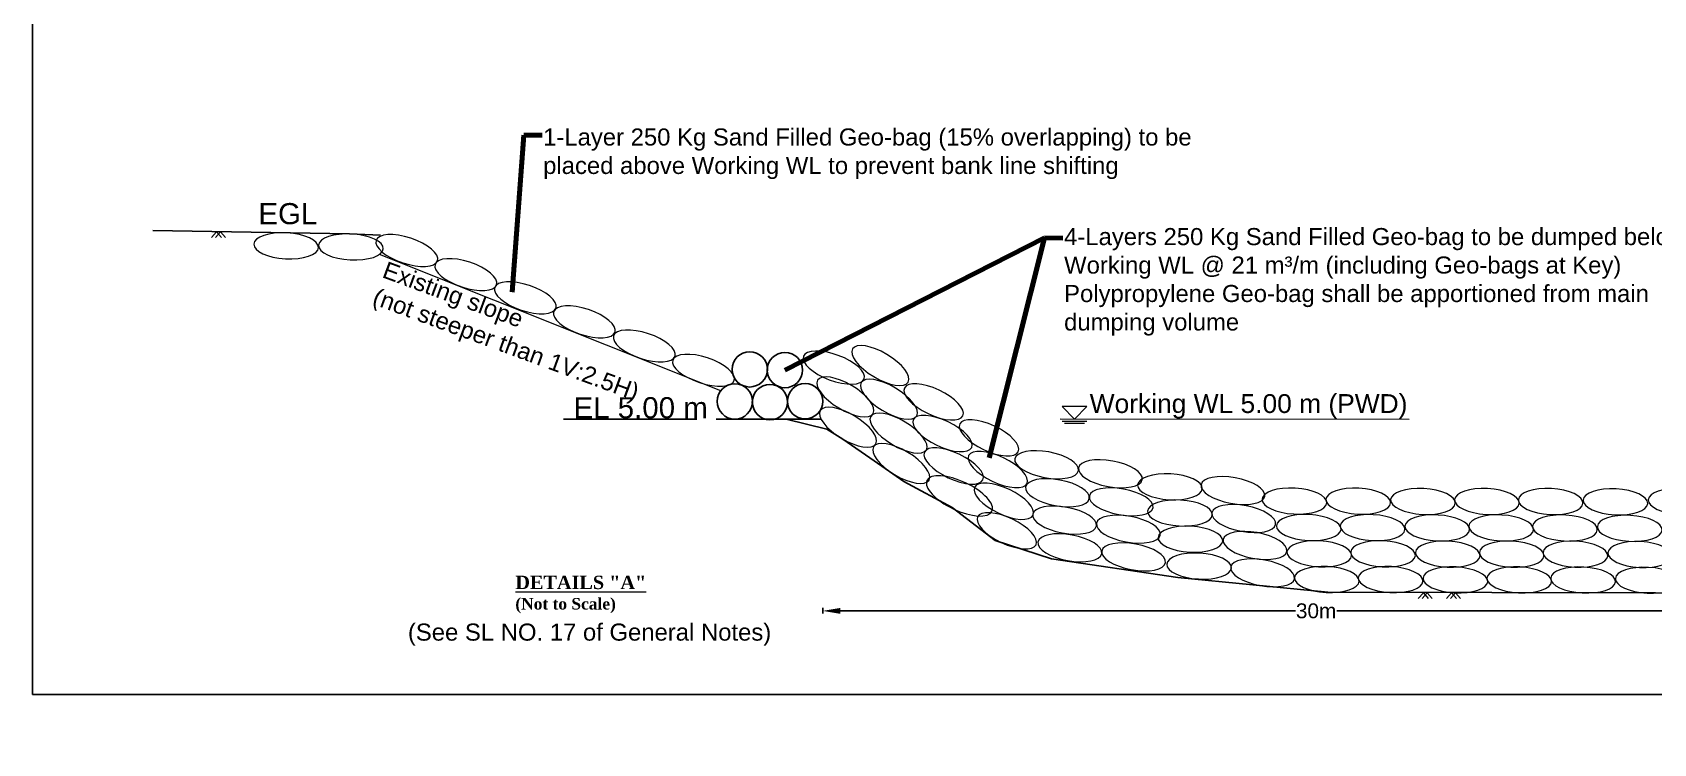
# Model space of a CAD drawing. Header units: inches. Extents: x 15 to 141071, y -30183 to 14738.
# Drawn here: x 39525.1 to 39617.8, y 4515 to 4555.7 of the extents above; entities that cross this region are included whole.
import ezdxf

# ---------------------------------------------------------------- set-up
doc = ezdxf.new("R2010")
doc.units = ezdxf.units.IN
doc.header["$MEASUREMENT"] = 0
doc.header["$PDMODE"] = 3
doc.layers.add('LINE', color=7, linetype='Continuous')
doc.styles.get("Standard").update_dxf_attribs({"font": 'arial.ttf'})
doc.dimstyles.get("Standard").update_dxf_attribs({"dimtxt": 0.18, "dimasz": 0.18, "dimexe": 0.18, "dimexo": 0.0625, "dimgap": 0.09, "dimtad": 0, "dimtih": 1, "dimtoh": 1, "dimdec": 4, "dimzin": 0, "dimdsep": 46, "dimtxsty": 'Standard', "dimcen": 0.09, "dimadec": 0, "dimazin": 0, "dimtfac": 1, "dimtdec": 4, "dimtofl": 0, "dimtmove": 0, "dimatfit": 3, "dimfxl": 1, "dimtolj": 1, "dimtzin": 0, "dimarcsym": 0})

# ---------------------------------------------------------------- blocks, each defined once
blk = doc.blocks.new('*D24')
at = {"color": 0, "lineweight": -2, "ltscale": 0.5, "transparency": 16777216}
for p, q in [((39570.289, 4522.446), (39570.289, 4522.776)), ((39571.289, 4522.596), (39597.344, 4522.596)), ((39625.763, 4522.596), (39599.708, 4522.596)), ((39626.763, 4522.746), (39626.763, 4522.416))]:
    blk.add_line(p, q, dxfattribs=at)
at = {"color": 0, "linetype": 'Continuous', "ltscale": 0.5, "transparency": 16777216}
for points in [[(39571.289, 4522.763), (39571.289, 4522.429), (39570.289, 4522.596)], [(39625.763, 4522.763), (39625.763, 4522.429), (39626.763, 4522.596)]]:
    blk.add_solid(points, dxfattribs=at)
at = {"layer": 'Defpoints', "color": 0, "linetype": 'Continuous', "ltscale": 0.5, "transparency": 16777216}
for p in [(39626.763, 4523.611), (39626.763, 4522.596), (39570.289, 4514.998)]:
    blk.add_point(p, dxfattribs=at)
at = {"color": 0, "linetype": 'Continuous', "lineweight": 20, "ltscale": 0.5, "transparency": 16777216, "insert": (39598.526, 4522.596), "char_height": 0.85, "attachment_point": 5}
blk.add_mtext('\\A1;30m', dxfattribs=at)

msp = doc.modelspace()

# ---------------------------------------------------------------- linework, layer by layer
at = {"color": 0, "linetype": 'Continuous', "lineweight": -3, "ltscale": 0.5}
for p, q in [((39563.074951, 4533.580529), (39555.447701, 4533.580529)), ((39570.19553, 4533.580529), (39564.190336, 4533.580529)), ((39565.255785, 4533.580529), (39570.19553, 4533.580529))]:
    msp.add_line(p, q, dxfattribs=at)
for points in [[(39544.977368, 4544.114172), (39543.200061, 4544.184561), (39531.952931, 4544.369705)], [(39568.189509, 4533.580529), (39570.524802, 4532.998417), (39571.437453, 4532.426175), (39573.226757, 4531.180381), (39574.919547, 4530.009277), (39577.68662, 4528.512865), (39580.160705, 4526.626086), (39583.383519, 4525.585102), (39590.610443, 4524.51159), (39599.204627, 4523.665795), (39627.331058, 4523.60949)]]:
    msp.add_lwpolyline(points, dxfattribs=at)
for centre in [(39566.110724, 4536.425773), (39568.12179, 4536.386939), (39565.255785, 4534.590887), (39567.266851, 4534.552053), (39569.278826, 4534.600274)]:
    msp.add_circle(centre, 1.010359, dxfattribs=at)
at = {"color": 0, "linetype": 'Continuous', "lineweight": 20, "ltscale": 0.5, "extrusion": (0, 0, -1)}
for centre, major_axis in [((39539.576554, 4543.497963), (-1.85046, 0.101667)), ((39543.28566, 4543.436476), (-1.85046, 0.101667)), ((39546.480929, 4543.231212), (-1.759159, 0.583005)), ((39549.858802, 4541.853911), (-1.759159, 0.583005)), ((39553.26589, 4540.523857), (-1.759159, 0.583005)), ((39556.643763, 4539.146556), (-1.759159, 0.583005)), ((39560.072475, 4537.766079), (-1.759159, 0.583005)), ((39563.465893, 4536.374218), (-1.759159, 0.583005)), ((39570.922076, 4536.529942), (-1.737445, 0.644842)), ((39573.584458, 4536.644602), (-1.590479, 0.95127)), ((39571.581838, 4534.852595), (-1.590479, 0.95127)), ((39574.075781, 4534.717082), (-1.590479, 0.95127)), ((39576.633938, 4534.563545), (-1.674175, 0.79478)), ((39571.735824, 4533.114384), (-1.590479, 0.95127)), ((39574.6264, 4532.77627), (-1.590479, 0.95127)), ((39577.139386, 4532.750089), (-1.674175, 0.79478)), ((39579.806178, 4532.505076), (-1.674175, 0.79478)), ((39574.780386, 4531.038059), (-1.590479, 0.95127)), ((39577.784319, 4530.893405), (-1.674175, 0.79478)), ((39580.311626, 4530.69162), (-1.674175, 0.79478)), ((39583.100644, 4530.967158), (-1.822734, 0.334932)), ((39586.749521, 4530.448656), (-1.822734, 0.334932)), ((39578.114391, 4529.180231), (-1.860195, 0.883088)), ((39580.651672, 4528.873706), (-1.674175, 0.79478)), ((39583.722817, 4529.359235), (-1.822734, 0.334932)), ((39590.160195, 4529.703528), (-1.850331, 0.103977)), ((39593.765087, 4529.488878), (-1.822734, 0.334932)), ((39587.371695, 4528.840733), (-1.822734, 0.334932)), ((39597.286163, 4528.885911), (-1.850331, 0.103977)), ((39600.937204, 4528.881614), (-1.850331, 0.103977)), ((39604.643602, 4528.863817), (-1.850331, 0.103977)), ((39608.299883, 4528.863864), (-1.850331, 0.103977)), ((39611.950924, 4528.859566), (-1.850331, 0.103977)), ((39615.657322, 4528.84177), (-1.850331, 0.103977)), ((39619.389393, 4528.854598), (-1.850331, 0.103977)), ((39580.821559, 4527.181133), (-1.674175, 0.79478)), ((39584.13045, 4527.794186), (-1.822734, 0.334932)), ((39587.779328, 4527.275684), (-1.822734, 0.334932)), ((39590.731325, 4528.201663), (-1.850331, 0.103977)), ((39594.38726, 4527.880955), (-1.822734, 0.334932)), ((39598.104846, 4527.368586), (-1.850331, 0.103977)), ((39601.755886, 4527.364289), (-1.850331, 0.103977)), ((39605.462284, 4527.346492), (-1.850331, 0.103977)), ((39609.118566, 4527.346539), (-1.850331, 0.103977)), ((39612.769607, 4527.342241), (-1.850331, 0.103977)), ((39616.476005, 4527.324445), (-1.850331, 0.103977)), ((39591.331787, 4526.7), (-1.850331, 0.103977)), ((39595.026986, 4526.34683), (-1.822734, 0.334932)), ((39584.4308, 4526.207702), (-1.822734, 0.334932)), ((39588.079678, 4525.6892), (-1.822734, 0.334932)), ((39598.705307, 4525.866923), (-1.850331, 0.103977)), ((39602.356347, 4525.862626), (-1.850331, 0.103977)), ((39606.062745, 4525.84483), (-1.850331, 0.103977)), ((39609.719027, 4525.844876), (-1.850331, 0.103977)), ((39613.370068, 4525.840578), (-1.850331, 0.103977)), ((39617.076466, 4525.822782), (-1.850331, 0.103977)), ((39591.828495, 4525.163634), (-1.850331, 0.103977)), ((39595.466586, 4524.775806), (-1.822734, 0.334932)), ((39599.13918, 4524.393063), (-1.850331, 0.103977)), ((39602.790221, 4524.388765), (-1.850331, 0.103977)), ((39606.496619, 4524.370969), (-1.850331, 0.103977)), ((39610.152901, 4524.371015), (-1.850331, 0.103977)), ((39613.803941, 4524.366718), (-1.850331, 0.103977)), ((39617.510339, 4524.348922), (-1.850331, 0.103977))]:
    msp.add_ellipse(centre, major_axis=major_axis, ratio=0.39992161, dxfattribs=at)
at = {"layer": 'LINE', "color": 7, "lineweight": 20, "ltscale": 0.5}
msp.add_line((39564.448871, 4535.198929), (39544.917941, 4543.011301), dxfattribs=at)
at = {"layer": 'LINE', "color": 0, "linetype": 'ByBlock', "lineweight": 20, "ltscale": 0.5}
for p, q in [((39584.698225, 4533.580529), (39583.985425, 4534.293329)), ((39585.411025, 4534.293329), (39583.985425, 4534.293329)), ((39584.698225, 4533.580529), (39585.411025, 4534.293329)), ((39603.859254, 4533.556051), (39583.884174, 4533.580529)), ((39583.985425, 4533.461729), (39585.411025, 4533.461729)), ((39584.127985, 4533.342929), (39585.268465, 4533.342929))]:
    msp.add_line(p, q, dxfattribs=at)
at = {"layer": 'LINE', "color": 7, "lineweight": -2, "ltscale": 0.5}
msp.add_lwpolyline([(39525.05283, 4517.817148), (39525.05283, 4616.274598), (39664.285588, 4616.274598), (39664.285588, 4517.817148), (39525.05283, 4517.817148)], close=True, dxfattribs=at)
at = {"layer": 'LINE', "color": 7, "lineweight": 20, "ltscale": 0.5}
for points in [[(39535.305935, 4543.981209), (39535.595476, 4544.305991), (39535.877625, 4543.973817)], [(39535.533872, 4543.981209), (39535.823413, 4544.305991), (39536.105561, 4543.973817)], [(39604.374057, 4523.313707), (39604.663598, 4523.638489), (39604.945746, 4523.306314)], [(39604.601993, 4523.313707), (39604.891534, 4523.638489), (39605.173683, 4523.306314)], [(39605.987036, 4523.305962), (39606.276577, 4523.630744), (39606.558726, 4523.29857)], [(39606.214973, 4523.305962), (39606.504514, 4523.630744), (39606.786662, 4523.29857)]]:
    msp.add_lwpolyline(points, dxfattribs=at)

# ---------------------------------------------------------------- texts
at = {"color": 7, "lineweight": 20, "ltscale": 0.18, "insert": (39545.350272, 4542.633208), "char_height": 0.9775, "width": 48.36222019, "attachment_point": 1, "rotation": 339.75670961}
msp.add_mtext('Existing slope \\P(not steeper than 1V:2.5H)', dxfattribs=at)
at = {"color": 7, "lineweight": 20, "ltscale": 0.18, "insert": (39546.164857, 4521.870479), "char_height": 0.9775, "width": 48.36222019, "attachment_point": 1}
msp.add_mtext(' (See SL NO. 17 of General Notes)', dxfattribs=at)
at = {"layer": 'LINE', "color": 0, "linetype": 'ByBlock', "lineweight": 20, "ltscale": 0.5, "attachment_point": 1}
for s, insert, char_height in [('1-Layer 250 Kg Sand Filled Geo-bag (15% overlapping) to be \\Pplaced above Working WL to prevent bank line shifting', (39554.284449, 4550.221039), 0.9775), ('EGL', (39537.985785, 4545.946675), 1.2079314), ('EL 5.00 m ', (39556.018915, 4534.833752), 1.2079314), ('Working WL 5.00 m (PWD)', (39585.566218, 4535.007471), 1.08)]:
    msp.add_mtext(s, dxfattribs=dict(at, insert=insert, char_height=char_height))
at = {"layer": 'LINE', "color": 0, "linetype": 'ByBlock', "lineweight": 20, "ltscale": 0.5, "insert": (39584.101882, 4544.518125), "char_height": 0.9775, "width": 36.14784864, "attachment_point": 1}
msp.add_mtext('4-Layers 250 Kg Sand Filled Geo-bag to be dumped below \\PWorking WL @ 21 m³/m ({\\f@Arial Unicode MS|b0|i0|c0|p34;including }Geo-bag{\\f@Arial Unicode MS|b0|i0|c0|p34;s at Key}) \\PPolypropylene Geo-bag shall be apportioned from main dumping volume', dxfattribs=at)
at = {"layer": 'LINE', "color": 7, "lineweight": 20, "ltscale": 0.5, "insert": (39552.69423, 4524.611236), "char_height": 0.53504385, "width": 8.68170527, "attachment_point": 1}
msp.add_mtext('{\\fTimes New Roman|b1|i0|c0|p18;\\H1.432x;\\LDETAILS "A"\\P\\H0.8603x;\\l(Not to Scale)}', dxfattribs=at)

# ---------------------------------------------------------------- dimensions: what is measured, and where the dimension line sits
at = {"color": 0, "linetype": 'Continuous', "lineweight": 20, "ltscale": 0.5}
dim = msp.add_linear_dim(base=(39626.762982, 4522.595904), p1=(39570.289185, 4514.997698), p2=(39626.762982, 4523.610627), text='30m', dimstyle='Standard', override={"dimtxt": 0.85, "dimasz": 1, "dimfxl": 0.15, "dimfxlon": 1}, dxfattribs=at)
dim.commit()
dim.dimension.update_dxf_attribs({"geometry": '*D24', "text_midpoint": (39598.526083, 4522.595904)})

# ---------------------------------------------------------------- leaders
at = {"layer": 'LINE', "color": 7, "lineweight": 20, "ltscale": 0.5}
for points in [[(39552.517154, 4540.847636), (39553.187677, 4549.839709), (39554.231118, 4549.8279)], [(39568.12179, 4536.386939), (39582.978969, 4543.954933), (39584.02241, 4543.943124)], [(39579.803608, 4531.365485), (39582.978969, 4543.954933), (39584.02241, 4543.943124)]]:
    msp.add_leader(points, dimstyle='Standard', override={"dimtxt": 0.9, "dimasz": 0.7, "dimclrd": 7, "dimclre": 7, "dimclrt": 7, "dimlwd": 65535, "dimlwe": 65535}, dxfattribs=at)

doc.saveas('drawing.dxf')
